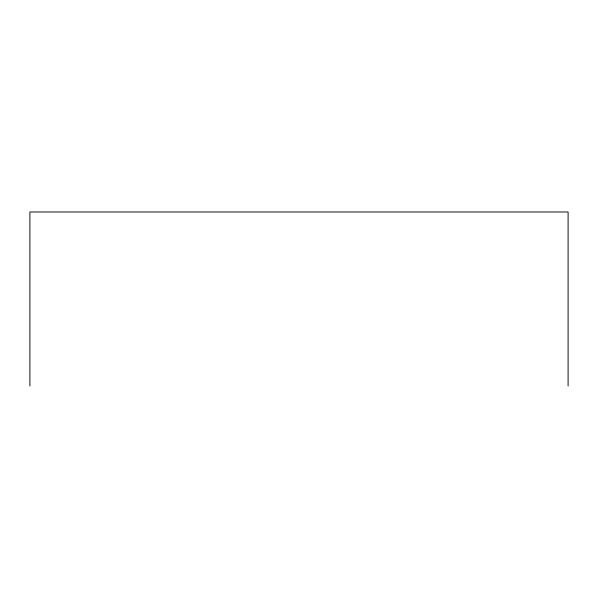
<?xml version="1.0" encoding="UTF-8"?>
<svg xmlns="http://www.w3.org/2000/svg" width="598" height="598" viewBox="0 0 598 598"><rect width="100%" height="100%" fill="white"/><g stroke="black" fill="none" stroke-linecap="round" stroke-linejoin="round"><path stroke-width="0.9" d="M568.1 386.016L568.1 211.984L29.9 211.984L29.9 386.016"/></g></svg>
